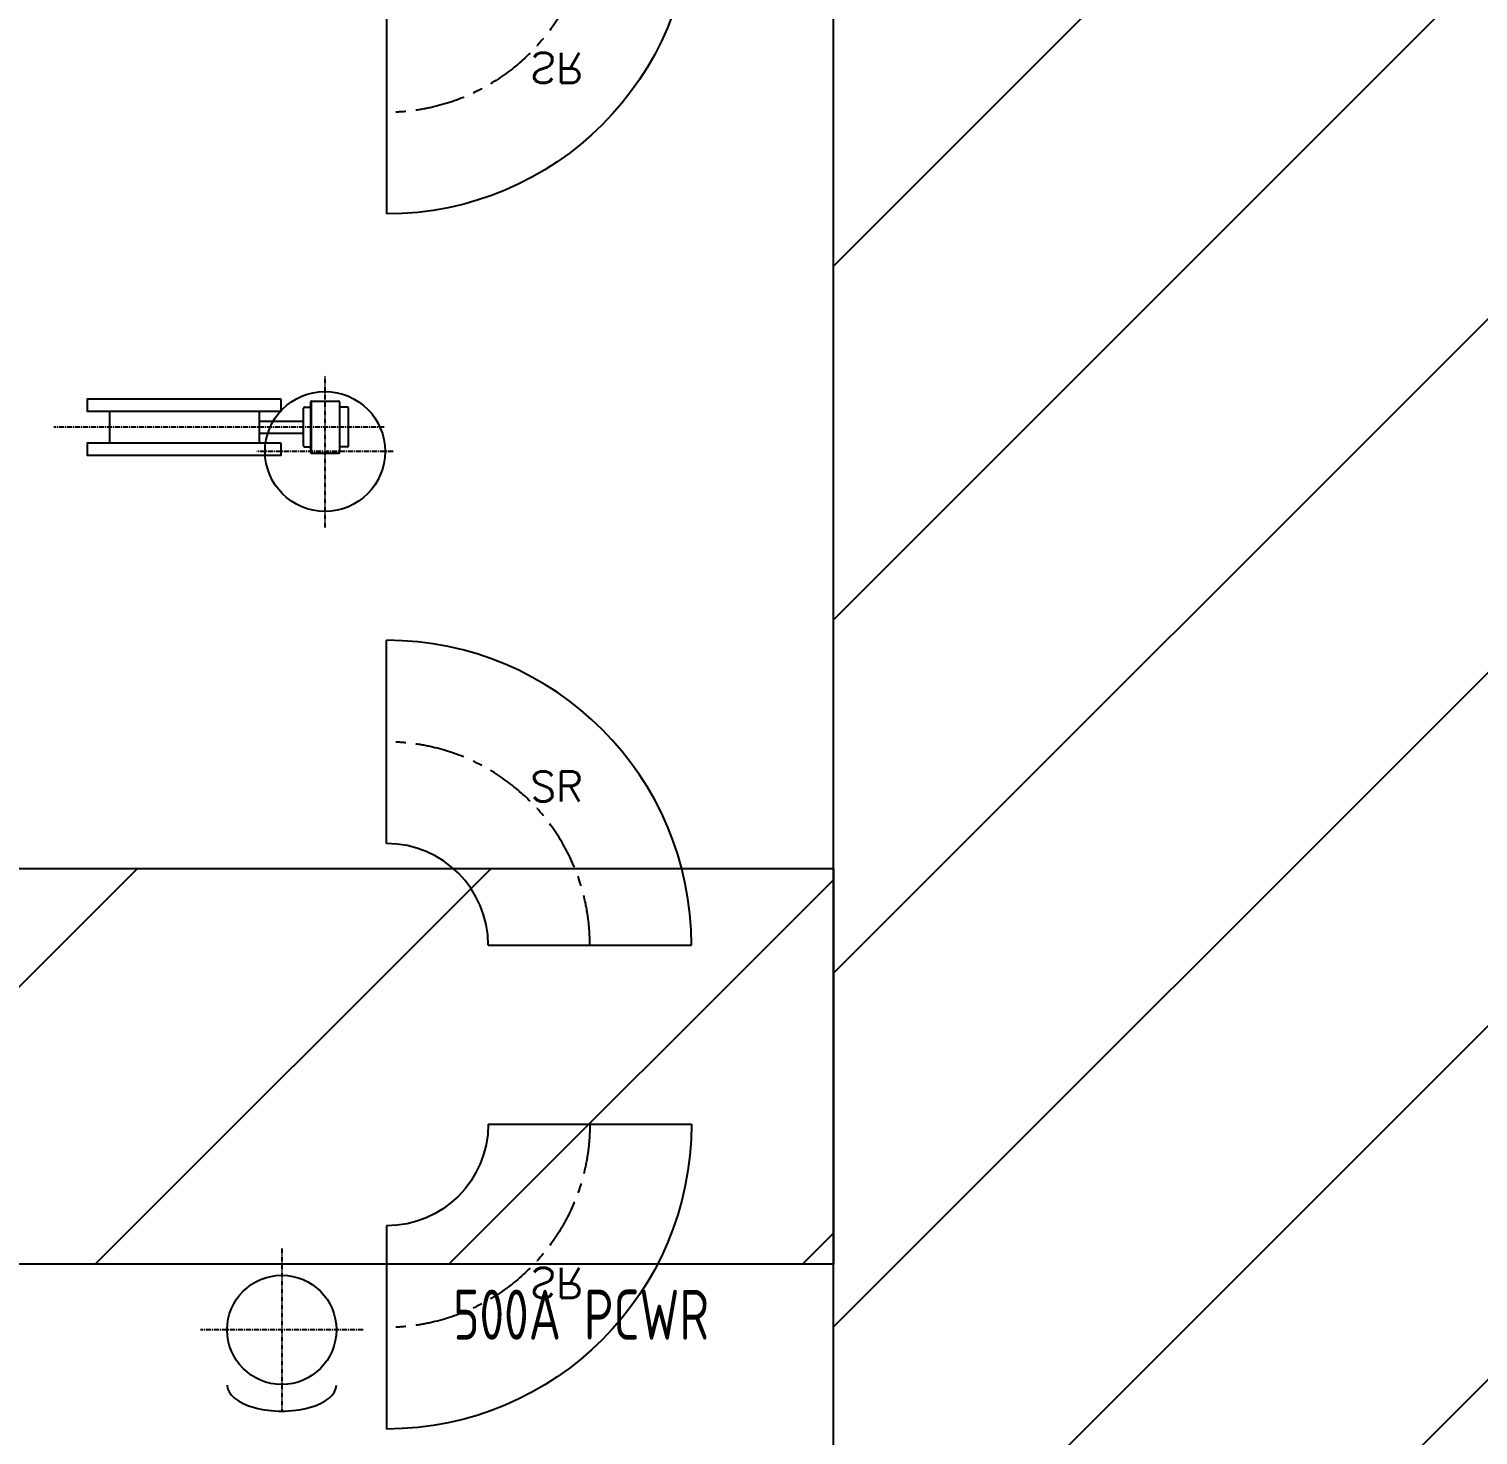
# Model space of a CAD drawing. Extents: x -181672 to 290600, y -29000 to 395522.
# Drawn here: x 12142 to 15764, y 35095 to 38610 of the extents above; entities that cross this region are included whole.
import ezdxf

# ---------------------------------------------------------------- set-up
doc = ezdxf.new("R2010")
doc.units = 0
doc.header["$LTSCALE"] = 10
doc.linetypes.add('XFM7P20PCW$0$CENTER', pattern=[2, 1.25, -0.25, 0.25, -0.25])
for name, color, linetype in [('XFM7P20PCW$0$M-CWTR-CENT', 252, 'XFM7P20PCW$0$CENTER'), ('XFM7P20PCW$0$M-CWTR-VAVE', 252, 'Continuous'), ('XFM7P20PCW$0$P-PCWR-20.7-P', 252, 'Continuous'), ('XFM7P20PCW$0$U-PCW-TXT', 252, 'Continuous')]:
    doc.layers.add(name, color=color, linetype=linetype)
doc.styles.add('XFM7P20PCW$0$aa-txt', font='isocp.shx', dxfattribs={"bigfont": 'chineset'})
doc.styles.add('XFM7P20PCW$0$Standard', font='txt.shx', dxfattribs={"bigfont": 'chineset.shx'})
pattern_1 = [(45, (0, 0), (-441.942, 441.942), [])]

# ---------------------------------------------------------------- blocks, each defined once
blk = doc.blocks.new('XFM7P20PCW$0$90h-20')
at = {"ltscale": 1000}
for p, q in [((4.36, 25.4), (4.36, 76.2)), ((29.76, 0), (80.56, 0))]:
    blk.add_line(p, q, dxfattribs=at)
for radius in [76.2, 25.4]:
    blk.add_arc((4.36, 0), radius, 0, 90, dxfattribs=at)
at = {"layer": 'XFM7P20PCW$0$M-CWTR-CENT'}
blk.add_arc((4.36, 0), 50.8, 0, 90, dxfattribs=at)
at = {"style": 'XFM7P20PCW$0$Standard'}
blk.add_text('SR', height=7.5, dxfattribs=at).set_placement((40.28, 35.92))
blk = doc.blocks.new('XFM7P20PCW$0$A$C7FD55A42')
at = {"color": 1, "linetype": 'XFM7P20PCW$0$CENTER'}
for p, q in [((43607.1, -11583.9), (43607.1, -12410.1)), ((43668.1, -11561.4), (43668.1, -11902.3)), ((43858.5, -11731.9), (43477.8, -11731.9))]:
    blk.add_line(p, q, dxfattribs=at)
at = {"layer": 'XFM7P20PCW$0$M-CWTR-VAVE'}
for p, q in [((43544.6, -11695.4), (43669.4, -11695.4)), ((43557.5, -11675.9), (43557.5, -11692.8)), ((43653.9, -11673.3), (43560.1, -11673.3)), ((43656.6, -11675.9), (43656.6, -11692.8)), ((43542, -11765.7), (43542, -11698)), ((43672, -11765.7), (43672, -11698)), ((43672, -11765.7), (43542, -11765.7)), ((43544.6, -11768.3), (43669.4, -11768.3)), ((43557.5, -11782.8), (43557.5, -11770.9)), ((43653.9, -11785.4), (43560.1, -11785.4)), ((43592.2, -11896.9), (43592.2, -11787.4)), ((43622.1, -11896.9), (43622.1, -11787.4)), ((43656.6, -11782.8), (43656.6, -11770.9)), ((43568.1, -11896.9), (43646.1, -11896.9)), ((43568.1, -12270.9), (43646.1, -12270.9))]:
    blk.add_line(p, q, dxfattribs=at)
for points in [[(43536.4, -11842.6), (43568.1, -11842.6), (43568.1, -12325.2), (43536.4, -12325.2)], [(43646.1, -11842.6), (43677.9, -11842.6), (43677.9, -12325.2), (43646.1, -12325.2)]]:
    blk.add_lwpolyline(points, close=True, dxfattribs=at)
blk.add_circle((43668.1, -11731.9), 150, dxfattribs=at)
for centre, radius, start, end in [((43544.6, -11698), 2.61, 90, 180), ((43554.9, -11692.8), 2.61, 270, 0), ((43560.1, -11675.9), 2.61, 90, 180), ((43653.9, -11675.9), 2.61, 0, 90), ((43659.2, -11692.8), 2.61, 180, 270), ((43669.4, -11698), 2.61, 0, 90), ((43544.6, -11765.7), 2.61, 180, 270), ((43554.9, -11770.9), 2.61, 0, 90), ((43659.2, -11770.9), 2.61, 90, 180), ((43669.4, -11765.7), 2.61, 270, 0), ((43560.1, -11782.8), 2.61, 180, 270), ((43590.2, -11787.4), 2, 0, 90), ((43624.1, -11787.4), 2, 90, 180), ((43653.9, -11782.8), 2.61, 270, 0)]:
    blk.add_arc(centre, radius, start, end, dxfattribs=at)
blk = doc.blocks.new('XFM7P20PCW$0$A$Ccee4e352')
at = {"color": 1, "linetype": 'XFM7P20PCW$0$CENTER'}
for p, q in [((-166.5, 1808.7), (-166.5, 1402.3)), ((36.7, 1605.5), (-369.7, 1605.5))]:
    blk.add_line(p, q, dxfattribs=at)
at = {"layer": 'XFM7P20PCW$0$P-PCWR-20.7-P'}
blk.add_circle((-166.5, 1605.5), 136.5, dxfattribs=at)
blk.add_ellipse((-166.5, 1467.4), major_axis=(-136.5, 0), ratio=0.47667, start_param=0, end_param=3.141593, dxfattribs=at)
at = {"layer": 'XFM7P20PCW$0$U-PCW-TXT', "style": 'XFM7P20PCW$0$aa-txt', "width": 0.8}
blk.add_text('500A PCWR', height=125, dxfattribs=at).set_placement((262.2, 1581))
blk = doc.blocks.new('XFM7P20PCW')
h = blk.add_hatch()
h.set_pattern_fill('ANSI31', color=256, scale=5000)
h.set_pattern_definition(pattern_1)
h.paths.add_polyline_path([(14152.5, 47875), (17450, 47875), (17450, 29915), (14152.5, 29915)])
blk.add_lwpolyline([(14152.5, 47875), (17450, 47875), (17450, 29915), (14152.5, 29915)], close=True)
at = {"rotation": 270}
blk.add_blockref('XFM7P20PCW$0$A$C7FD55A42', (24613.85521, 81222.13205), dxfattribs=at)
blk.add_blockref('XFM7P20PCW$0$A$Ccee4e352', (12940.35159, 33752.84065))
at = {"layer": 'XFM7P20PCW$0$P-PCWR-20.7-P', "xscale": -10, "yscale": 10, "zscale": 10, "rotation": 180}
for p in [(12992.22916, 38909.73953), (12992.22916, 35872.37773)]:
    blk.add_blockref('XFM7P20PCW$0$90h-20', p, dxfattribs=at)
at = {"layer": 'XFM7P20PCW$0$P-PCWR-20.7-P', "xscale": 10, "yscale": 10, "zscale": 10}
blk.add_blockref('XFM7P20PCW$0$90h-20', (12992.22916, 36320.11254), dxfattribs=at)
blk = doc.blocks.new('XFM7Q20PCW-200K')
h = blk.add_hatch()
h.set_pattern_fill('ANSI31', color=256, scale=5000)
h.set_pattern_definition(pattern_1)
h.paths.add_polyline_path([(14152.5, 47875), (17450, 47875), (17450, 29915), (14152.5, 29915)])
h = blk.add_hatch()
h.set_pattern_fill('ANSI31', color=256, scale=5000)
h.set_pattern_definition([(45, (5e-11, -3301.6), (-441.942, 441.942), [])])
h.paths.add_polyline_path([(155.3, 36511.8), (14152.5, 36511.8), (14152.5, 35522.3), (155.3, 35522.3)])
for points in [[(14152.5, 47875), (17450, 47875), (17450, 29915), (14152.5, 29915)], [(155.3, 36511.8), (14152.5, 36511.8), (14152.5, 35522.3), (155.3, 35522.3)]]:
    blk.add_lwpolyline(points, close=True)

msp = doc.modelspace()

# ---------------------------------------------------------------- block references
for name in ['XFM7P20PCW', 'XFM7Q20PCW-200K']:
    msp.add_blockref(name, (0, 0))

doc.saveas('drawing.dxf')
